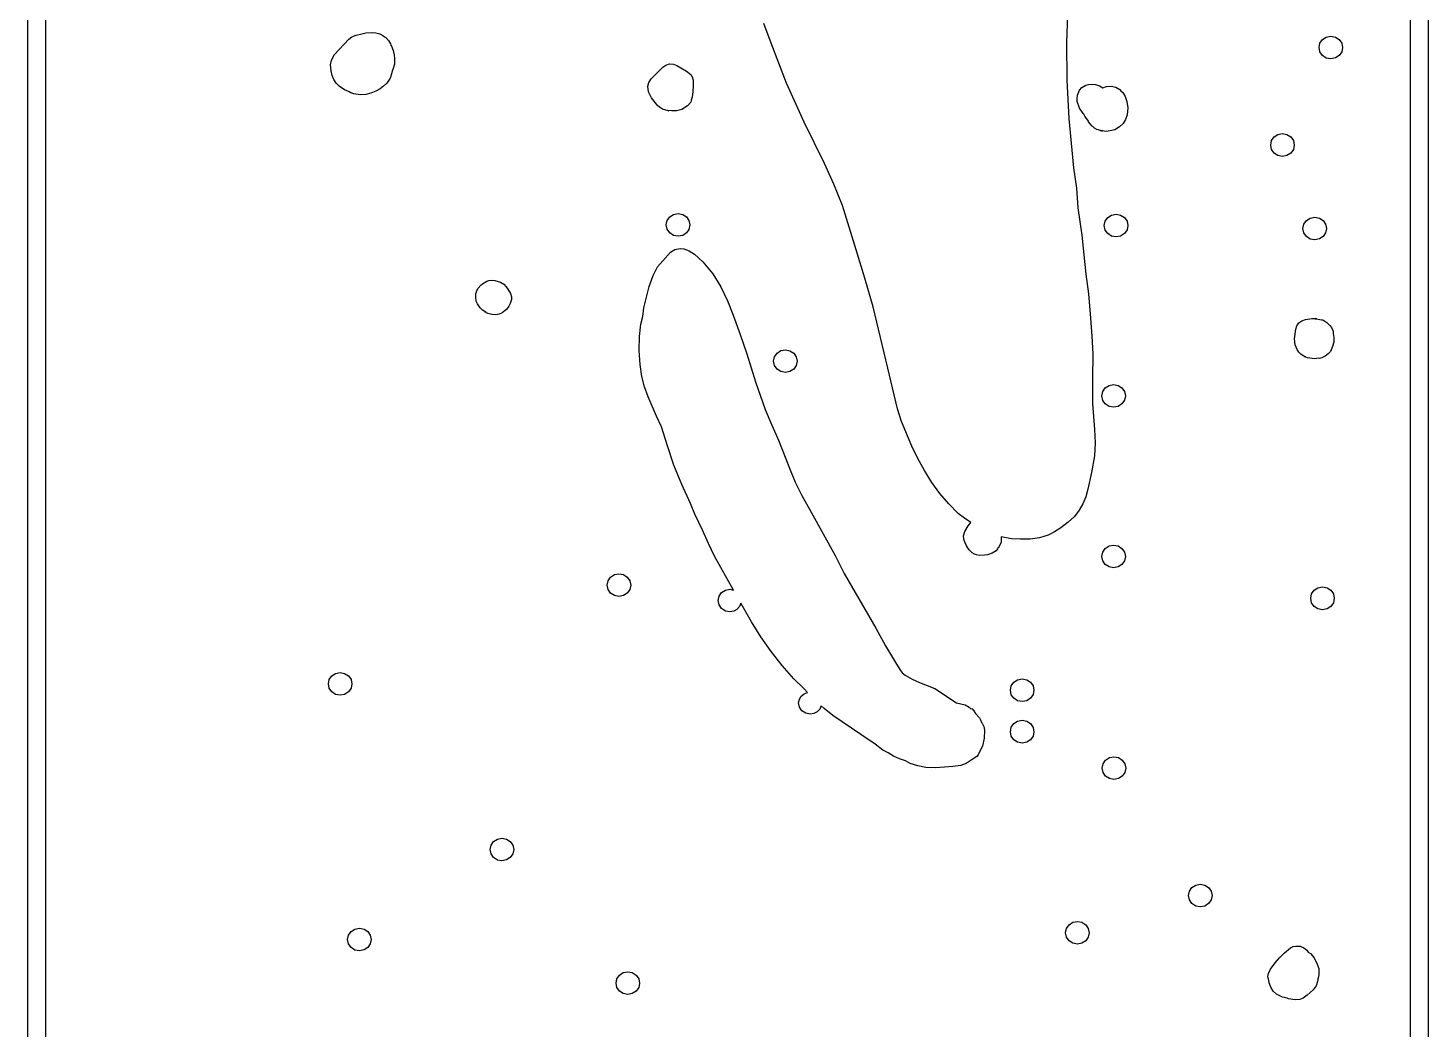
# Model space of a CAD drawing. Extents: x 2 to 598, y 1588 to 7998.
# Drawn here: x 302 to 598, y 5435.9 to 5647.6 of the extents above; entities that cross this region are included whole.
import ezdxf

# ---------------------------------------------------------------- set-up
doc = ezdxf.new("R2010")
doc.units = 0

msp = doc.modelspace()

# ---------------------------------------------------------------- linework, layer by layer
at = {"layer": 'Calque 1'}
for p, q in [((594.282, 5038.53), (594.282, 5834.19)), ((305.718, 5744.7), (305.718, 5127.67)), ((459.11555, 5644.3685), (457.55647, 5648.5455)), ((521.805709, 5650.398488), (521.57678, 5644.6143)), ((366.83783, 5641.9757), (369.82317, 5645.2814)), ((369.82317, 5645.2814), (370.434429, 5645.768807)), ((370.434429, 5645.768807), (371.17556, 5646.0421)), ((371.116271, 5646.0356), (371.41792, 5646.1131)), ((371.17556, 5646.0421), (371.116271, 5646.0356)), ((371.41792, 5646.1131), (372.28038, 5646.3384)), ((372.28038, 5646.3384), (373.41968, 5646.571837)), ((373.41968, 5646.571837), (374.79601, 5646.6702)), ((374.79447, 5646.6753), (374.796, 5646.67)), ((374.79601, 5646.6702), (374.79447, 5646.6753)), ((374.796, 5646.67), (375.536271, 5646.6114)), ((375.536271, 5646.6114), (376.38503, 5646.3842)), ((376.38503, 5646.3842), (377.04236, 5646.0313)), ((377.04236, 5646.0313), (377.39222, 5645.7744)), ((377.39222, 5645.7744), (377.670697, 5645.597338)), ((377.670697, 5645.597338), (378.187, 5644.9915)), ((378.187, 5644.9915), (378.664535, 5644.24095)), ((575.153432, 5644.400032), (575.694267, 5645.179483)), ((575.694267, 5645.179483), (576.503694, 5645.700271)), ((576.503694, 5645.700271), (577.45847, 5645.8831)), ((577.45847, 5645.8831), (578.429452, 5645.694206)), ((577.45847, 5645.8831), (577.45847, 5645.8831)), ((578.429452, 5645.694206), (579.222337, 5645.179306)), ((579.222337, 5645.179306), (579.756891, 5644.415678)), ((366.143416, 5640.822686), (366.83783, 5641.9757)), ((378.664535, 5644.24095), (378.72495, 5644.0112)), ((378.72495, 5644.0112), (378.865, 5643.7978)), ((378.865, 5643.7978), (379.218986, 5642.837962)), ((379.218986, 5642.837962), (379.39004, 5641.955)), ((379.39004, 5641.955), (379.51431, 5641.053363)), ((462.400186, 5635.953125), (459.11555, 5644.3685)), ((521.57678, 5644.6143), (521.643647, 5636.54285)), ((574.96354, 5643.4806), (575.153432, 5644.400032)), ((575.153462, 5642.561198), (574.96354, 5643.4806)), ((575.694303, 5641.781781), (575.153462, 5642.561198)), ((576.503718, 5641.261019), (575.694303, 5641.781781)), ((579.222301, 5641.781958), (578.429427, 5641.267084)), ((579.756861, 5642.545554), (579.222301, 5641.781958)), ((579.95288, 5643.4806), (579.756861, 5642.545554)), ((579.756891, 5644.415678), (579.95288, 5643.4806)), ((365.935541, 5639.853413), (366.143416, 5640.822686)), ((366.09628, 5638.5232), (365.935541, 5639.853413)), ((379.156445, 5638.804425), (379.03857, 5638.599272)), ((379.46704, 5639.9799), (379.156445, 5638.804425)), ((379.51431, 5641.053363), (379.46704, 5639.9799)), ((433.73463, 5636.8505), (436.18771, 5639.3005)), ((436.18771, 5639.3005), (436.847501, 5639.767829)), ((436.847501, 5639.767829), (437.63051, 5639.9992)), ((437.63047, 5639.9992), (438.448175, 5639.968817)), ((437.63051, 5639.9992), (437.63047, 5639.9992)), ((438.448175, 5639.968817), (439.20971, 5639.6804)), ((439.20971, 5639.6804), (441.22303, 5638.5109)), ((577.45847, 5641.0782), (576.503718, 5641.261019)), ((578.429427, 5641.267084), (577.45847, 5641.0782)), ((366.301586, 5637.583966), (366.09628, 5638.5232)), ((366.674134, 5636.703475), (366.301586, 5637.583966)), ((367.17892, 5635.928247), (366.674134, 5636.703475)), ((367.78094, 5635.3048), (367.17892, 5635.928247)), ((377.858652, 5635.953538), (377.14315, 5635.3099)), ((378.54669, 5637.0168), (377.858652, 5635.953538)), ((378.927439, 5638.122487), (378.54669, 5637.0168)), ((379.01436, 5638.6332), (378.927439, 5638.122487)), ((379.03857, 5638.599272), (379.01436, 5638.6332)), ((433.053764, 5635.287162), (433.230008, 5636.054877)), ((433.230008, 5636.054877), (433.73463, 5636.8505)), ((441.22303, 5638.5109), (442.168426, 5637.790262)), ((442.168426, 5637.790262), (442.437095, 5637.290008)), ((442.437095, 5637.290008), (442.62447, 5636.5462)), ((442.62447, 5636.5462), (442.66997, 5635.3576)), ((466.1084, 5627.7023), (462.400186, 5635.953125)), ((521.643647, 5636.54285), (522.04962, 5628.4804)), ((368.898195, 5634.559038), (367.78094, 5635.3048)), ((369.87331, 5634.1033), (368.898195, 5634.559038)), ((370.22426, 5633.881138), (369.87331, 5634.1033)), ((370.85775, 5633.6568), (370.22426, 5633.881138)), ((372.237694, 5633.461056), (370.85775, 5633.6568)), ((373.422007, 5633.53565), (372.237694, 5633.461056)), ((374.496472, 5633.818744), (373.422007, 5633.53565)), ((375.54687, 5634.2485), (374.496472, 5633.818744)), ((376.423017, 5634.74095), (375.54687, 5634.2485)), ((377.14315, 5635.3099), (376.423017, 5634.74095)), ((433.21631, 5634.0941), (433.053764, 5635.287162)), ((433.84211, 5632.8456), (433.21631, 5634.0941)), ((442.3956, 5632.9624), (442.23126, 5632.3423)), ((442.57697, 5634.1613), (442.3956, 5632.9624)), ((442.66997, 5635.3576), (442.57697, 5634.1613)), ((523.79254, 5632.71865), (523.90194, 5633.428)), ((523.90194, 5633.428), (524.325966, 5634.4755)), ((524.325966, 5634.4755), (524.84061, 5635.038437)), ((524.84061, 5635.038437), (525.6734, 5635.5059)), ((525.6734, 5635.5059), (526.219346, 5635.6687)), ((526.219346, 5635.6687), (526.98187, 5635.7421)), ((526.98187, 5635.7421), (526.98007, 5635.7395)), ((526.98007, 5635.7395), (527.69733, 5635.632)), ((527.69733, 5635.632), (528.525448, 5635.367362)), ((528.525448, 5635.367362), (529.26466, 5634.9654)), ((529.26466, 5634.9654), (529.99383, 5635.2636)), ((529.99383, 5635.2636), (531.006676, 5635.33785)), ((531.006676, 5635.33785), (531.97045, 5635.1142)), ((531.97045, 5635.1142), (532.862481, 5634.588162)), ((532.862481, 5634.588162), (533.04532, 5634.352)), ((533.04532, 5634.352), (533.499617, 5633.994775)), ((533.499617, 5633.994775), (533.99152, 5633.1526)), ((533.99152, 5633.1526), (534.31862, 5632.0369)), ((434.87512, 5631.515), (433.84211, 5632.8456)), ((435.087861, 5631.190912), (434.87512, 5631.515)), ((435.483704, 5630.833658), (435.087861, 5631.190912)), ((436.14379, 5630.4391), (435.483704, 5630.833658)), ((437.336516, 5630.0734), (436.14379, 5630.4391)), ((438.114382, 5630.081512), (437.29256, 5630.1703)), ((437.29256, 5630.1703), (437.485607, 5630.107562)), ((437.485607, 5630.107562), (437.336516, 5630.0734)), ((439.132839, 5630.104175), (438.114382, 5630.081512)), ((440.269981, 5630.403175), (439.132839, 5630.104175)), ((441.44786, 5631.1434), (440.269981, 5630.403175)), ((442.110573, 5631.9149), (441.44786, 5631.1434)), ((442.23126, 5632.3423), (442.110573, 5631.9149)), ((523.83584, 5632.0426), (523.79254, 5632.71865)), ((524.284234, 5630.644562), (523.83584, 5632.0426)), ((525.08539, 5629.5022), (524.284234, 5630.644562)), ((534.31862, 5632.0369), (534.534331, 5630.7587)), ((534.534331, 5630.7587), (534.38732, 5629.2252)), ((470.380187, 5618.9754), (466.1084, 5627.7023)), ((522.04962, 5628.4804), (523.0413, 5618.0386)), ((525.27245, 5629.3296), (525.08539, 5629.5022)), ((525.47192, 5628.9549), (525.212413, 5629.38195)), ((525.212413, 5629.38195), (525.27245, 5629.3296)), ((526.23672, 5627.9379), (525.47192, 5628.9549)), ((526.245464, 5627.78595), (526.16495, 5627.997497)), ((526.16495, 5627.997497), (526.23672, 5627.9379)), ((527.0093, 5626.875), (526.245464, 5627.78595)), ((533.529224, 5627.428637), (532.78477, 5626.68848)), ((534.049538, 5628.282627), (533.529224, 5627.428637)), ((534.38732, 5629.2252), (534.049538, 5628.282627)), ((527.17104, 5626.7675), (527.0093, 5626.875)), ((527.478045, 5626.453037), (527.17104, 5626.7675)), ((528.01131, 5626.1112), (527.478045, 5626.453037)), ((528.726, 5625.92), (528.01131, 5626.1112)), ((528.72048, 5625.9172), (528.726, 5625.92)), ((529.125564, 5625.7997), (528.72048, 5625.9172)), ((529.944456, 5625.727425), (528.72411, 5625.9172)), ((528.72411, 5625.9172), (529.11889, 5625.8112)), ((529.11889, 5625.8112), (529.125564, 5625.7997)), ((530.82992, 5625.8342), (529.944456, 5625.727425)), ((531.77457, 5626.0874), (530.82992, 5625.8342)), ((532.78477, 5626.68848), (531.77457, 5626.0874)), ((564.932949, 5623.799378), (565.467503, 5624.563006)), ((565.467503, 5624.563006), (566.260388, 5625.077906)), ((566.260388, 5625.077906), (567.23137, 5625.2668)), ((567.23137, 5625.2668), (568.186146, 5625.083971)), ((567.23137, 5625.2668), (567.23137, 5625.2668)), ((568.186146, 5625.083971), (568.995573, 5624.563183)), ((568.995573, 5624.563183), (569.536408, 5623.783732)), ((564.73696, 5622.8643), (564.932949, 5623.799378)), ((564.932979, 5621.929254), (564.73696, 5622.8643)), ((565.467539, 5621.165658), (564.932979, 5621.929254)), ((566.260413, 5620.650784), (565.467539, 5621.165658)), ((568.995537, 5621.165481), (568.186122, 5620.644719)), ((569.536378, 5621.944898), (568.995537, 5621.165481)), ((569.7263, 5622.8643), (569.536378, 5621.944898)), ((569.536408, 5623.783732), (569.7263, 5622.8643)), ((472.391407, 5614.558306), (470.380187, 5618.9754)), ((567.23137, 5620.4619), (566.260413, 5620.650784)), ((568.186122, 5620.644719), (567.23137, 5620.4619)), ((523.0413, 5618.0386), (523.70326, 5613.7392)), ((474.1875, 5610.0538), (472.391407, 5614.558306)), ((523.70326, 5613.7392), (523.98644, 5609.603)), ((477.11704, 5600.7174), (474.1875, 5610.0538)), ((523.98644, 5609.603), (524.78951, 5603.8292)), ((436.95443, 5605.9548), (437.144353, 5606.874204)), ((437.144353, 5606.874204), (437.685197, 5607.653622)), ((437.685197, 5607.653622), (438.494615, 5608.174384)), ((438.494615, 5608.174384), (439.44937, 5608.3572)), ((439.44937, 5608.3572), (440.420324, 5608.168313)), ((439.44937, 5608.3572), (439.44937, 5608.3572)), ((440.420324, 5608.168313), (441.213194, 5607.653438)), ((441.213194, 5607.653438), (441.747752, 5606.889844)), ((441.747752, 5606.889844), (441.94377, 5605.9548)), ((529.56273, 5605.8121), (529.758722, 5606.747185)), ((529.758722, 5606.747185), (530.293283, 5607.510816)), ((530.293283, 5607.510816), (531.086178, 5608.025714)), ((531.086178, 5608.025714), (532.05717, 5608.2146)), ((532.05717, 5608.2146), (533.011946, 5608.031771)), ((532.05717, 5608.2146), (532.05717, 5608.2146)), ((533.011946, 5608.031771), (533.821373, 5607.510983)), ((533.821373, 5607.510983), (534.362208, 5606.731532)), ((534.362208, 5606.731532), (534.5521, 5605.8121)), ((571.757853, 5606.120204), (572.298697, 5606.899622)), ((572.298697, 5606.899622), (573.108115, 5607.420384)), ((573.108115, 5607.420384), (574.06287, 5607.6032)), ((574.06287, 5607.6032), (575.033827, 5607.414316)), ((574.06287, 5607.6032), (574.06287, 5607.6032)), ((575.033827, 5607.414316), (575.826701, 5606.899442)), ((575.826701, 5606.899442), (576.361261, 5606.135846)), ((437.144323, 5605.035365), (436.95443, 5605.9548)), ((437.68516, 5604.255913), (437.144323, 5605.035365)), ((438.494591, 5603.735126), (437.68516, 5604.255913)), ((439.44937, 5603.5523), (438.494591, 5603.735126)), ((440.420349, 5603.741197), (439.44937, 5603.5523)), ((441.213231, 5604.256097), (440.420349, 5603.741197)), ((441.747782, 5605.019724), (441.213231, 5604.256097)), ((441.94377, 5605.9548), (441.747782, 5605.019724)), ((524.78951, 5603.8292), (525.211515, 5599.658325)), ((529.758752, 5604.877047), (529.56273, 5605.8121)), ((530.29332, 5604.113448), (529.758752, 5604.877047)), ((531.086203, 5603.598575), (530.29332, 5604.113448)), ((532.05717, 5603.4097), (531.086203, 5603.598575)), ((533.011922, 5603.592519), (532.05717, 5603.4097)), ((533.821337, 5604.113281), (533.011922, 5603.592519)), ((534.362178, 5604.892698), (533.821337, 5604.113281)), ((534.5521, 5605.8121), (534.362178, 5604.892698)), ((571.56793, 5605.2008), (571.757853, 5606.120204)), ((571.757853, 5604.281396), (571.56793, 5605.2008)), ((572.298697, 5603.501978), (571.757853, 5604.281396)), ((573.108115, 5602.981216), (572.298697, 5603.501978)), ((575.826701, 5603.502158), (575.033827, 5602.987284)), ((576.361261, 5604.265754), (575.826701, 5603.502158)), ((576.361261, 5606.135846), (576.55728, 5605.2008)), ((576.55728, 5605.2008), (576.361261, 5604.265754)), ((437.818555, 5600.179237), (438.743055, 5600.765695)), ((438.743055, 5600.765695), (439.88987, 5600.994)), ((439.88987, 5600.9942), (440.68724, 5600.9202)), ((439.88987, 5600.994), (439.88987, 5600.9942)), ((440.68724, 5600.9202), (441.812834, 5600.500733)), ((441.812834, 5600.500733), (442.88445, 5599.777712)), ((478.931837, 5594.735425), (477.11704, 5600.7174)), ((574.06287, 5602.7984), (573.108115, 5602.981216)), ((575.033827, 5602.987284), (574.06287, 5602.7984)), ((435.11238, 5597.1121), (436.19862, 5598.3813)), ((436.19862, 5598.3813), (437.818555, 5600.179237)), ((442.88445, 5599.777712), (444.65599, 5598.1358)), ((444.65599, 5598.1358), (446.809162, 5595.604522)), ((525.211515, 5599.658325), (525.64009, 5595.5578)), ((433.313157, 5592.9205), (434.151881, 5595.271956)), ((434.151881, 5595.271956), (435.11238, 5597.1121)), ((446.809162, 5595.604522), (448.516785, 5592.857075)), ((480.66049, 5588.6375), (478.931837, 5594.735425)), ((525.64009, 5595.5578), (526.25453, 5591.4222)), ((396.68267, 5590.5303), (396.70487, 5591.4599)), ((396.70487, 5591.4599), (397.134063, 5592.48955)), ((397.134063, 5592.48955), (397.77717, 5593.2573)), ((397.77717, 5593.2573), (398.01022, 5593.4376)), ((398.01022, 5593.4376), (398.06762, 5593.4946)), ((398.06762, 5593.4946), (398.98797, 5594.0527)), ((398.98797, 5594.0527), (399.399708, 5594.2141)), ((399.133, 5594.12), (399.1195, 5594.11)), ((399.1195, 5594.11), (399.1285, 5594.11)), ((399.1285, 5594.11), (399.1325, 5594.11)), ((399.1316, 5594.1233), (399.133, 5594.12)), ((399.1325, 5594.11), (399.1316, 5594.1233)), ((399.399708, 5594.2141), (400.04321, 5594.3002)), ((400.04317, 5594.3006), (400.72428, 5594.2086)), ((400.04321, 5594.3002), (400.04317, 5594.3006)), ((400.72428, 5594.2086), (401.86993, 5593.8221)), ((401.86993, 5593.8221), (402.578843, 5593.441666)), ((402.578843, 5593.441666), (403.11947, 5592.8588)), ((403.11947, 5592.8588), (403.465328, 5592.390525)), ((403.465328, 5592.390525), (403.99384, 5591.4853)), ((403.99384, 5591.4853), (404.201681, 5590.780056)), ((432.18283, 5588.431), (433.313157, 5592.9205)), ((448.516785, 5592.857075), (449.900498, 5589.933791)), ((396.72917, 5590.1065), (396.68267, 5590.5303)), ((396.75133, 5589.850113), (396.72917, 5590.1065)), ((397.0041, 5589.2404), (396.75133, 5589.850113)), ((397.60094, 5588.4549), (397.0041, 5589.2404)), ((403.630239, 5588.756387), (403.1474, 5588.1082)), ((403.92254, 5589.3319), (403.630239, 5588.756387)), ((404.193765, 5590.157275), (403.92254, 5589.3319)), ((404.201681, 5590.780056), (404.193765, 5590.157275)), ((449.900498, 5589.933791), (451.08194, 5586.875)), ((483.77863, 5575.6569), (480.66049, 5588.6375)), ((526.25453, 5591.4222), (526.63227, 5586.2214)), ((397.80456, 5588.2126), (397.60094, 5588.4549)), ((398.06708, 5587.949), (397.80456, 5588.2126)), ((398.80038, 5587.5129), (398.06708, 5587.949)), ((399.23808, 5587.2369), (398.58487, 5587.6059)), ((398.58487, 5587.6059), (398.80038, 5587.5129)), ((400.054899, 5587.010937), (399.23808, 5587.2369)), ((400.90204, 5586.9688), (400.054899, 5587.010937)), ((401.640969, 5587.118031), (400.90204, 5586.9688)), ((402.263663, 5587.395475), (401.640969, 5587.118031)), ((403.1474, 5588.1082), (402.263663, 5587.395475)), ((431.56842, 5584.9506), (431.99371, 5586.629)), ((431.99371, 5586.629), (432.18283, 5588.431)), ((451.08194, 5586.875), (452.589076, 5582.8148)), ((526.63227, 5586.2214), (526.948917, 5582.46725)), ((570.705132, 5585.263654), (571.320412, 5585.712821)), ((571.320412, 5585.712821), (572.06946, 5585.9577)), ((572.06946, 5585.9577), (573.42286, 5586.1748)), ((573.42286, 5586.1748), (573.77787, 5586.1538)), ((573.77787, 5586.1538), (574.05693, 5586.1948)), ((574.0556, 5586.1956), (574.29177, 5586.1386)), ((574.05693, 5586.1948), (574.0556, 5586.1956)), ((574.29179, 5586.1386), (574.15537, 5586.1286)), ((574.15537, 5586.1286), (574.37241, 5586.1146)), ((574.29177, 5586.1386), (574.305, 5586.14)), ((574.37239, 5586.1186), (574.29179, 5586.1386)), ((574.305, 5586.14), (574.42541, 5586.117)), ((574.37241, 5586.1146), (574.37239, 5586.1186)), ((574.42541, 5586.117), (574.37371, 5586.117)), ((574.37371, 5586.117), (575.14627, 5585.9294)), ((575.14627, 5585.9294), (575.47906, 5585.8714)), ((575.47906, 5585.8714), (575.787799, 5585.854337)), ((575.787799, 5585.854337), (576.61751, 5585.35)), ((431.298214, 5582.360292), (431.56842, 5584.9506)), ((452.589076, 5582.8148), (454.01096, 5578.7261)), ((569.78381, 5581.866), (570.04373, 5583.9212)), ((570.04373, 5583.9212), (570.265583, 5584.652384)), ((570.265583, 5584.652384), (570.705132, 5585.263654)), ((576.61751, 5585.35), (577.273378, 5584.718875)), ((577.273378, 5584.718875), (577.57559, 5584.2607)), ((577.57559, 5584.2607), (577.9179, 5583.494363)), ((577.9179, 5583.494363), (577.9771, 5582.9657)), ((577.9771, 5582.9657), (578.11405, 5582.1874)), ((431.253072, 5579.416762), (431.298214, 5582.360292)), ((526.948917, 5582.46725), (527.15215, 5578.7278)), ((569.934925, 5580.620475), (569.78381, 5581.866)), ((570.33726, 5579.5902), (569.934925, 5580.620475)), ((577.83499, 5580.2175), (577.357723, 5579.209113)), ((578.088955, 5581.151675), (577.83499, 5580.2175)), ((578.11405, 5582.1874), (578.088955, 5581.151675)), ((431.424639, 5576.476102), (431.253072, 5579.416762)), ((454.01096, 5578.7261), (455.824299, 5572.778775)), ((459.63145, 5577.1543), (459.821373, 5578.073704)), ((459.821373, 5576.234896), (459.63145, 5577.1543)), ((459.821373, 5578.073704), (460.362217, 5578.853122)), ((460.362217, 5578.853122), (461.171635, 5579.373884)), ((461.171635, 5579.373884), (462.12639, 5579.5567)), ((462.12639, 5579.5567), (463.097353, 5579.367822)), ((462.12639, 5579.5567), (462.12639, 5579.5567)), ((463.097353, 5579.367822), (463.890234, 5578.852948)), ((463.890234, 5578.852948), (464.424799, 5578.089351)), ((464.424799, 5578.089351), (464.62082, 5577.1543)), ((464.62082, 5577.1543), (464.424799, 5576.219249)), ((527.15215, 5578.7278), (527.078446, 5573.464663)), ((570.72482, 5579.0595), (570.33726, 5579.5902)), ((570.96721, 5578.7799), (570.72482, 5579.0595)), ((571.116416, 5578.597725), (570.96721, 5578.7799)), ((571.63073, 5578.242), (571.116416, 5578.597725)), ((572.15368, 5578.0507), (571.63073, 5578.242)), ((572.53351, 5577.8735), (571.818055, 5578.13895)), ((571.818055, 5578.13895), (572.15368, 5578.0507)), ((573.97135, 5577.648263), (572.53351, 5577.8735)), ((574.85584, 5577.7588), (573.97135, 5577.648263)), ((575.091575, 5577.717638), (574.85584, 5577.7588)), ((575.559913, 5577.842458), (575.091575, 5577.717638)), ((576.26919, 5578.1996), (575.559913, 5577.842458)), ((576.922601, 5578.694489), (576.26919, 5578.1996)), ((577.357723, 5579.209113), (576.922601, 5578.694489)), ((431.80456, 5573.8944), (431.424639, 5576.476102)), ((432.374775, 5571.746598), (431.80456, 5573.8944)), ((460.362217, 5575.455478), (459.821373, 5576.234896)), ((461.171635, 5574.934716), (460.362217, 5575.455478)), ((462.12639, 5574.7519), (461.171635, 5574.934716)), ((463.097353, 5574.940778), (462.12639, 5574.7519)), ((463.890234, 5575.455652), (463.097353, 5574.940778)), ((464.424799, 5576.219249), (463.890234, 5575.455652)), ((485.099366, 5570.004488), (483.77863, 5575.6569)), ((433.125849, 5569.626387), (432.374775, 5571.746598)), ((455.824299, 5572.778775), (457.83812, 5566.8922)), ((527.078446, 5573.464663), (527.05755, 5568.204)), ((529.03965, 5569.7919), (529.235642, 5570.726985)), ((529.235642, 5570.726985), (529.770203, 5571.490616)), ((529.770203, 5571.490616), (530.563098, 5572.005514)), ((530.563098, 5572.005514), (531.53409, 5572.1944)), ((531.53409, 5572.1944), (532.488869, 5572.011574)), ((531.53409, 5572.1944), (531.53409, 5572.1944)), ((532.488869, 5572.011574), (533.2983, 5571.490787)), ((533.2983, 5571.490787), (533.839137, 5570.711335)), ((434.87571, 5565.4996), (433.125849, 5569.626387)), ((485.867211, 5567.052548), (485.099366, 5570.004488)), ((527.05755, 5568.204), (527.474922, 5562.681038)), ((529.235672, 5568.856847), (529.03965, 5569.7919)), ((529.77024, 5568.093248), (529.235672, 5568.856847)), ((530.563123, 5567.578375), (529.77024, 5568.093248)), ((533.298263, 5568.093078), (532.488845, 5567.572316)), ((533.839107, 5568.872496), (533.298263, 5568.093078)), ((534.02903, 5569.7919), (533.839107, 5568.872496)), ((533.839137, 5570.711335), (534.02903, 5569.7919)), ((435.91544, 5563.2883), (434.87571, 5565.4996)), ((457.83812, 5566.8922), (459.249869, 5563.627412)), ((486.70817, 5564.3961), (485.867211, 5567.052548)), ((531.53409, 5567.3895), (530.563123, 5567.578375)), ((532.488845, 5567.572316), (531.53409, 5567.3895)), ((437.22281, 5559.215912), (435.91544, 5563.2883)), ((459.249869, 5563.627412), (460.6731, 5560.4224)), ((488.849027, 5559.177905), (486.70817, 5564.3961)), ((527.474922, 5562.681038), (527.601701, 5559.906014)), ((438.51425, 5555.14), (437.22281, 5559.215912)), ((460.6731, 5560.4224), (462.987178, 5554.511225)), ((490.126512, 5556.564562), (488.849027, 5559.177905)), ((527.601701, 5559.906014), (527.48284, 5557.1478)), ((491.544616, 5553.998063), (490.126512, 5556.564562)), ((527.48284, 5557.1478), (526.82139, 5553.6265)), ((440.232998, 5551.0656), (438.51425, 5555.14)), ((462.987178, 5554.511225), (464.208398, 5551.582544)), ((493.105278, 5551.515662), (491.544616, 5553.998063)), ((526.82139, 5553.6265), (526.105431, 5550.072456)), ((442.05718, 5547.032), (440.232998, 5551.0656)), ((464.208398, 5551.582544), (465.58702, 5548.7109)), ((494.810433, 5549.154614), (493.105278, 5551.515662)), ((526.105431, 5550.072456), (525.637806, 5548.485609)), ((465.58702, 5548.7109), (467.61841, 5545.1892)), ((496.662018, 5546.952175), (494.810433, 5549.154614)), ((525.637806, 5548.485609), (525.035255, 5547.00625)), ((443.00957, 5544.7644), (442.05718, 5547.032)), ((444.65599, 5541.299), (443.00957, 5544.7644)), ((467.61841, 5545.1892), (472.62688, 5536.0166)), ((498.66197, 5544.9456), (496.662018, 5546.952175)), ((499.977766, 5543.951788), (498.66197, 5544.9456)), ((523.239896, 5544.312119), (521.954347, 5543.068405)), ((524.251409, 5545.61991), (523.239896, 5544.312119)), ((525.035255, 5547.00625), (524.251409, 5545.61991)), ((445.867069, 5538.594987), (444.65599, 5541.299)), ((499.817841, 5540.226389), (500.1027, 5541.1314)), ((501.35069, 5543.0455), (499.977766, 5543.951788)), ((500.1027, 5541.1314), (500.793591, 5542.287725)), ((500.793591, 5542.287725), (501.35069, 5543.0455)), ((520.34839, 5541.8743), (519.057312, 5541.042338)), ((521.954347, 5543.068405), (520.34839, 5541.8743)), ((447.16022, 5535.935), (445.867069, 5538.594987)), ((499.836057, 5539.485263), (499.817841, 5540.226389)), ((500.21896, 5538.5067), (499.836057, 5539.485263)), ((500.503005, 5538.0097), (500.21896, 5538.5067)), ((507.72187, 5538.8838), (507.317965, 5537.944488)), ((507.779342, 5539.480338), (507.72187, 5538.8838)), ((509.95419, 5539.5809), (507.72487, 5539.97)), ((507.72487, 5539.97), (507.779342, 5539.480338)), ((511.86047, 5539.4858), (509.95419, 5539.5809)), ((513.878194, 5539.509125), (511.86047, 5539.4858)), ((515.871008, 5539.752688), (513.878194, 5539.509125)), ((517.70256, 5540.3183), (515.871008, 5539.752688)), ((519.057312, 5541.042338), (517.70256, 5540.3183)), ((530.563098, 5538.063414), (531.53409, 5538.2523)), ((531.53409, 5538.2523), (532.488869, 5538.069474)), ((531.53409, 5538.2523), (531.53409, 5538.2523)), ((451.1946, 5528.7215), (447.16022, 5535.935)), ((472.62688, 5536.0166), (474.56424, 5532.2086)), ((500.507755, 5537.9406), (500.483895, 5538.041725)), ((500.483895, 5538.041725), (500.55488, 5537.9507)), ((500.55488, 5537.9507), (500.503005, 5538.0097)), ((500.9595, 5537.236), (500.507755, 5537.9406)), ((501.599269, 5536.610075), (500.9595, 5537.236)), ((502.0938, 5536.3596), (501.599269, 5536.610075)), ((502.547969, 5536.1703), (502.0938, 5536.3596)), ((503.20121, 5536.0464), (502.547969, 5536.1703)), ((504.209234, 5536.093063), (503.20121, 5536.0464)), ((504.84453, 5536.2139), (504.209234, 5536.093063)), ((505.08689, 5536.2689), (504.84453, 5536.2139)), ((505.83619, 5536.516), (505.08689, 5536.2689)), ((506.664471, 5537.067338), (505.83619, 5536.516)), ((506.9581, 5537.4683), (506.664471, 5537.067338)), ((507.120674, 5537.70515), (506.9581, 5537.4683)), ((507.317965, 5537.944488), (507.10537, 5537.6906)), ((507.10537, 5537.6906), (507.120674, 5537.70515)), ((529.03965, 5535.8498), (529.235642, 5536.784885)), ((529.235672, 5534.914747), (529.03965, 5535.8498)), ((529.235642, 5536.784885), (529.770203, 5537.548516)), ((529.770203, 5537.548516), (530.563098, 5538.063414)), ((532.488869, 5538.069474), (533.2983, 5537.548687)), ((533.2983, 5537.548687), (533.839137, 5536.769235)), ((534.02903, 5535.8498), (533.839107, 5534.930396)), ((533.839137, 5536.769235), (534.02903, 5535.8498)), ((529.77024, 5534.151148), (529.235672, 5534.914747)), ((530.563123, 5533.636275), (529.77024, 5534.151148)), ((531.53409, 5533.4474), (530.563123, 5533.636275)), ((532.488845, 5533.630216), (531.53409, 5533.4474)), ((533.298263, 5534.150978), (532.488845, 5533.630216)), ((533.839107, 5534.930396), (533.298263, 5534.150978)), ((424.44515, 5529.7974), (424.635043, 5530.716835)), ((424.635073, 5528.877996), (424.44515, 5529.7974)), ((424.635043, 5530.716835), (425.17588, 5531.496287)), ((425.17588, 5531.496287), (425.985311, 5532.017074)), ((425.985311, 5532.017074), (426.94009, 5532.1999)), ((426.94009, 5532.1999), (427.894869, 5532.017074)), ((426.94009, 5532.1999), (426.94009, 5532.1999)), ((427.894869, 5532.017074), (428.7043, 5531.496287)), ((428.7043, 5531.496287), (429.245137, 5530.716835)), ((429.43503, 5529.7974), (429.245107, 5528.877996)), ((429.245137, 5530.716835), (429.43503, 5529.7974)), ((474.56424, 5532.2086), (481.22583, 5520.661)), ((574.734335, 5529.209484), (575.68909, 5529.3923)), ((575.68909, 5529.3923), (576.660053, 5529.203422)), ((575.68909, 5529.3923), (575.68909, 5529.3923)), ((425.175917, 5528.098578), (424.635073, 5528.877996)), ((425.985335, 5527.577816), (425.175917, 5528.098578)), ((426.94009, 5527.395), (425.985335, 5527.577816)), ((427.894845, 5527.577816), (426.94009, 5527.395)), ((428.704263, 5528.098578), (427.894845, 5527.577816)), ((429.245107, 5528.877996), (428.704263, 5528.098578)), ((447.91676, 5526.5211), (448.106683, 5527.440504)), ((448.106653, 5525.601665), (447.91676, 5526.5211)), ((448.106683, 5527.440504), (448.647527, 5528.219922)), ((448.647527, 5528.219922), (449.456945, 5528.740684)), ((449.456945, 5528.740684), (450.4117, 5528.9235)), ((450.4117, 5528.9235), (451.1946, 5528.7215)), ((573.19415, 5526.9899), (573.384073, 5527.909304)), ((573.384043, 5526.070465), (573.19415, 5526.9899)), ((573.384073, 5527.909304), (573.924917, 5528.688722)), ((573.924917, 5528.688722), (574.734335, 5529.209484)), ((576.660053, 5529.203422), (577.452934, 5528.688548)), ((577.452934, 5528.688548), (577.987499, 5527.924951)), ((577.987499, 5527.924951), (578.18352, 5526.9899)), ((578.18352, 5526.9899), (577.987529, 5526.054817)), ((448.64749, 5524.822213), (448.106653, 5525.601665)), ((449.456921, 5524.301426), (448.64749, 5524.822213)), ((450.4117, 5524.1186), (449.456921, 5524.301426)), ((451.210489, 5524.273748), (450.4117, 5524.1186)), ((451.898989, 5524.656527), (451.210489, 5524.273748)), ((452.427787, 5525.228192), (451.898989, 5524.656527)), ((452.74747, 5525.95), (452.427787, 5525.228192)), ((454.95613, 5522.0123), (452.74747, 5525.95)), ((573.92488, 5525.291013), (573.384043, 5526.070465)), ((574.734311, 5524.770226), (573.92488, 5525.291013)), ((575.68909, 5524.5874), (574.734311, 5524.770226)), ((576.660079, 5524.776288), (575.68909, 5524.5874)), ((577.45297, 5525.291187), (576.660079, 5524.776288)), ((577.987529, 5526.054817), (577.45297, 5525.291187)), ((456.976369, 5518.869217), (454.95613, 5522.0123)), ((481.22583, 5520.661), (483.299245, 5516.976212)), ((459.160881, 5515.778287), (456.976369, 5518.869217)), ((461.487198, 5512.784389), (459.160881, 5515.778287)), ((483.299245, 5516.976212), (485.43074, 5513.4133)), ((463.93285, 5509.9324), (461.487198, 5512.784389)), ((485.43074, 5513.4133), (486.32259, 5511.947437)), ((486.32259, 5511.947437), (486.831812, 5511.268389)), ((365.50216, 5508.8959), (365.692082, 5509.815302)), ((365.692052, 5507.976468), (365.50216, 5508.8959)), ((365.692082, 5509.815302), (366.232923, 5510.594719)), ((366.232923, 5510.594719), (367.042338, 5511.115481)), ((367.042338, 5511.115481), (367.99709, 5511.2983)), ((367.99709, 5511.2983), (368.951845, 5511.115484)), ((367.99709, 5511.2983), (367.99709, 5511.2983)), ((368.951845, 5511.115484), (369.761263, 5510.594722)), ((369.761263, 5510.594722), (370.302107, 5509.815304)), ((370.302107, 5509.815304), (370.49203, 5508.8959)), ((370.49203, 5508.8959), (370.302137, 5507.976465)), ((466.01231, 5507.885), (463.93285, 5509.9324)), ((486.831812, 5511.268389), (487.46266, 5510.7107)), ((487.46266, 5510.7107), (488.940905, 5509.869345)), ((488.940905, 5509.869345), (490.508964, 5509.177887)), ((490.508964, 5509.177887), (493.69899, 5507.885)), ((509.901669, 5508.482178), (510.436223, 5509.245806)), ((510.436223, 5509.245806), (511.229108, 5509.760706)), ((511.229108, 5509.760706), (512.20009, 5509.9496)), ((512.20009, 5509.9496), (513.154869, 5509.766774)), ((512.20009, 5509.9496), (512.20009, 5509.9496)), ((513.154869, 5509.766774), (513.9643, 5509.245987)), ((513.9643, 5509.245987), (514.505137, 5508.466535)), ((366.232887, 5507.197017), (365.692052, 5507.976468)), ((367.042314, 5506.676229), (366.232887, 5507.197017)), ((367.99709, 5506.4934), (367.042314, 5506.676229)), ((368.951869, 5506.676226), (367.99709, 5506.4934)), ((369.7613, 5507.197013), (368.951869, 5506.676226)), ((370.302137, 5507.976465), (369.7613, 5507.197013)), ((464.90693, 5504.8919), (465.089887, 5505.645704)), ((465.089887, 5505.645704), (465.499943, 5506.290036)), ((465.499943, 5506.290036), (466.097318, 5506.780099)), ((466.84223, 5507.0711), (466.01231, 5507.885)), ((466.097318, 5506.780099), (466.84223, 5507.0711)), ((493.69899, 5507.885), (498.28218, 5504.8552)), ((509.70568, 5507.5471), (509.901669, 5508.482178)), ((509.901699, 5506.612054), (509.70568, 5507.5471)), ((510.436259, 5505.848458), (509.901699, 5506.612054)), ((511.229133, 5505.333584), (510.436259, 5505.848458)), ((513.964263, 5505.848278), (513.154845, 5505.327516)), ((514.505107, 5506.627696), (513.964263, 5505.848278)), ((514.69503, 5507.5471), (514.505107, 5506.627696)), ((514.505137, 5508.466535), (514.69503, 5507.5471)), ((465.096853, 5503.972496), (464.90693, 5504.8919)), ((465.637697, 5503.193078), (465.096853, 5503.972496)), ((466.447115, 5502.672316), (465.637697, 5503.193078)), ((467.40187, 5502.4895), (466.447115, 5502.672316)), ((468.859234, 5503.004681), (468.182098, 5502.638118)), ((469.386728, 5503.553803), (468.859234, 5503.004681)), ((469.71803, 5504.2501), (469.386728, 5503.553803)), ((470.31178, 5503.6677), (469.71803, 5504.2501)), ((472.168584, 5502.203353), (470.31178, 5503.6677)), ((498.28218, 5504.8552), (500.12494, 5504.4454)), ((500.12494, 5504.4454), (500.97555, 5503.9948)), ((500.97555, 5503.9948), (501.3533, 5503.5855)), ((501.3533, 5503.5855), (501.54245, 5503.6675)), ((501.54245, 5503.6675), (501.993255, 5503.212575)), ((501.993255, 5503.212575), (502.29847, 5502.6438)), ((502.29847, 5502.6438), (503.19609, 5501.7425)), ((512.20009, 5505.1447), (511.229133, 5505.333584)), ((513.154845, 5505.327516), (512.20009, 5505.1447)), ((468.182098, 5502.638118), (467.40187, 5502.4895)), ((474.111393, 5500.849275), (472.168584, 5502.203353)), ((478.06015, 5498.2215), (474.111393, 5500.849275)), ((503.19609, 5501.7425), (503.403381, 5501.281162)), ((503.403381, 5501.281162), (503.57384, 5500.7188)), ((503.57384, 5500.7188), (503.76296, 5500.555)), ((503.76296, 5500.555), (504.060679, 5499.861232)), ((504.060679, 5499.861232), (504.221993, 5499.084778)), ((509.70568, 5498.7862), (509.901699, 5499.721246)), ((509.901699, 5499.721246), (510.436259, 5500.484842)), ((510.436259, 5500.484842), (511.229133, 5500.999716)), ((511.229133, 5500.999716), (512.20009, 5501.1886)), ((512.20009, 5501.1886), (513.154845, 5501.005784)), ((512.20009, 5501.1886), (512.20009, 5501.1886)), ((513.154845, 5501.005784), (513.964263, 5500.485022)), ((513.964263, 5500.485022), (514.505107, 5499.705604)), ((514.505107, 5499.705604), (514.69503, 5498.7862)), ((481.08425, 5496.1328), (478.06015, 5498.2215)), ((504.190844, 5497.403975), (503.780388, 5495.752909)), ((504.221993, 5499.084778), (504.190844, 5497.403975)), ((509.901848, 5497.851314), (509.70568, 5498.7862)), ((510.436443, 5497.087882), (509.901848, 5497.851314)), ((511.229259, 5496.573133), (510.436443, 5497.087882)), ((513.96408, 5497.087701), (513.171091, 5496.572986)), ((514.498808, 5497.851191), (513.96408, 5497.087701)), ((514.69503, 5498.7862), (514.498808, 5497.851191)), ((482.7379, 5494.8636), (481.08425, 5496.1328)), ((483.87169, 5494.3313), (482.7379, 5494.8636)), ((485.00545, 5493.5939), (483.87169, 5494.3313)), ((502.872721, 5493.91525), (502.58215, 5493.512)), ((503.1015, 5494.3719), (502.872721, 5493.91525)), ((503.780388, 5495.752909), (503.1015, 5494.3719)), ((512.20009, 5496.3843), (511.229259, 5496.573133)), ((513.171091, 5496.572986), (512.20009, 5496.3843)), ((486.282471, 5493.064787), (485.00545, 5493.5939)), ((487.5097, 5492.6115), (486.282471, 5493.064787)), ((488.50189, 5492.0792), (487.5097, 5492.6115)), ((490.123338, 5491.578687), (488.50189, 5492.0792)), ((491.80918, 5491.2188), (490.123338, 5491.578687)), ((493.797239, 5491.130612), (491.80918, 5491.2188)), ((495.77845, 5491.3008), (493.797239, 5491.130612)), ((497.512459, 5491.418625), (495.77845, 5491.3008)), ((499.22732, 5491.6284), (497.512459, 5491.418625)), ((500.361604, 5492.086112), (499.22732, 5491.6284)), ((501.40084, 5492.7338), (500.361604, 5492.086112)), ((502.58215, 5493.512), (501.40084, 5492.7338)), ((529.10606, 5491.0854), (529.295982, 5492.004802)), ((529.295982, 5490.165998), (529.10606, 5491.0854)), ((529.295982, 5492.004802), (529.836823, 5492.784219)), ((529.836823, 5492.784219), (530.646238, 5493.304981)), ((530.646238, 5493.304981), (531.60099, 5493.4878)), ((531.60099, 5493.4878), (532.555745, 5493.304984)), ((531.60099, 5493.4878), (531.60099, 5493.4878)), ((532.555745, 5493.304984), (533.365163, 5492.784222)), ((533.365163, 5492.784222), (533.906007, 5492.004804)), ((533.906007, 5492.004804), (534.09593, 5491.0854)), ((534.09593, 5491.0854), (533.906007, 5490.165996)), ((529.836823, 5489.386581), (529.295982, 5490.165998)), ((530.646238, 5488.865819), (529.836823, 5489.386581)), ((531.60099, 5488.683), (530.646238, 5488.865819)), ((532.555745, 5488.865816), (531.60099, 5488.683)), ((533.365163, 5489.386578), (532.555745, 5488.865816)), ((533.906007, 5490.165996), (533.365163, 5489.386578)), ((400.44078, 5475.562587), (401.250211, 5476.083374)), ((401.250211, 5476.083374), (402.20499, 5476.2662)), ((402.20499, 5476.2662), (403.175979, 5476.077312)), ((402.20499, 5476.2662), (402.20499, 5476.2662)), ((403.175979, 5476.077312), (403.96887, 5475.562413)), ((399.71005, 5473.8637), (399.899943, 5474.783135)), ((399.899973, 5472.944296), (399.71005, 5473.8637)), ((399.899943, 5474.783135), (400.44078, 5475.562587)), ((403.96887, 5475.562413), (404.503429, 5474.798783)), ((404.69942, 5473.8637), (404.503399, 5472.928649)), ((404.503429, 5474.798783), (404.69942, 5473.8637)), ((400.440817, 5472.164878), (399.899973, 5472.944296)), ((401.250235, 5471.644116), (400.440817, 5472.164878)), ((402.20499, 5471.4613), (401.250235, 5471.644116)), ((403.175953, 5471.650178), (402.20499, 5471.4613)), ((403.968834, 5472.165052), (403.175953, 5471.650178)), ((404.503399, 5472.928649), (403.968834, 5472.165052)), ((547.36005, 5464.132), (547.549973, 5465.051404)), ((547.549973, 5465.051404), (548.090817, 5465.830822)), ((548.090817, 5465.830822), (548.900235, 5466.351584)), ((548.900235, 5466.351584), (549.85499, 5466.5344)), ((549.85499, 5466.5344), (550.809745, 5466.351584)), ((549.85499, 5466.5344), (549.85499, 5466.5344)), ((550.809745, 5466.351584), (551.619163, 5465.830822)), ((551.619163, 5465.830822), (552.160007, 5465.051404)), ((552.160007, 5465.051404), (552.34993, 5464.132)), ((547.549973, 5463.212596), (547.36005, 5464.132)), ((548.090817, 5462.433178), (547.549973, 5463.212596)), ((548.900235, 5461.912416), (548.090817, 5462.433178)), ((549.85499, 5461.7296), (548.900235, 5461.912416)), ((550.809745, 5461.912416), (549.85499, 5461.7296)), ((551.619163, 5462.433178), (550.809745, 5461.912416)), ((552.160007, 5463.212596), (551.619163, 5462.433178)), ((552.34993, 5464.132), (552.160007, 5463.212596)), ((522.10578, 5457.958987), (522.915211, 5458.479774)), ((522.915211, 5458.479774), (523.86999, 5458.6626)), ((523.86999, 5458.6626), (524.840972, 5458.473706)), ((523.86999, 5458.6626), (523.86999, 5458.6626)), ((524.840972, 5458.473706), (525.633857, 5457.958806)), ((369.58005, 5454.8334), (369.769973, 5455.752804)), ((369.769973, 5455.752804), (370.310817, 5456.532222)), ((370.310817, 5456.532222), (371.120235, 5457.052984)), ((371.120235, 5457.052984), (372.07499, 5457.2358)), ((372.07499, 5457.2358), (373.045957, 5457.046925)), ((372.07499, 5457.2358), (372.07499, 5457.2358)), ((373.045957, 5457.046925), (373.83884, 5456.532052)), ((373.83884, 5456.532052), (374.373408, 5455.768453)), ((374.373408, 5455.768453), (374.56943, 5454.8334)), ((521.37505, 5456.2601), (521.564943, 5457.179535)), ((521.564973, 5455.340696), (521.37505, 5456.2601)), ((521.564943, 5457.179535), (522.10578, 5457.958987)), ((522.105817, 5454.561278), (521.564973, 5455.340696)), ((526.168381, 5455.325054), (525.633821, 5454.561458)), ((525.633857, 5457.958806), (526.168411, 5457.195178)), ((526.3644, 5456.2601), (526.168381, 5455.325054)), ((526.168411, 5457.195178), (526.3644, 5456.2601)), ((369.769943, 5453.913965), (369.58005, 5454.8334)), ((370.31078, 5453.134513), (369.769943, 5453.913965)), ((371.120211, 5452.613726), (370.31078, 5453.134513)), ((372.07499, 5452.4309), (371.120211, 5452.613726)), ((373.045982, 5452.619786), (372.07499, 5452.4309)), ((373.838877, 5453.134684), (373.045982, 5452.619786)), ((374.373438, 5453.898315), (373.838877, 5453.134684)), ((374.56943, 5454.8334), (374.373438, 5453.898315)), ((522.915235, 5454.040516), (522.105817, 5454.561278)), ((523.86999, 5453.8577), (522.915235, 5454.040516)), ((524.840947, 5454.046584), (523.86999, 5453.8577)), ((525.633821, 5454.561458), (524.840947, 5454.046584)), ((567.688097, 5452.041713), (568.92942, 5453.0508)), ((568.92942, 5453.0508), (568.93242, 5453.0508)), ((568.93242, 5453.0508), (569.505332, 5453.326975)), ((569.505332, 5453.326975), (570.08894, 5453.4482)), ((570.08799, 5453.4515), (570.088, 5453.45)), ((570.08894, 5453.4482), (570.08799, 5453.4515)), ((570.088, 5453.45), (571.00629, 5453.398)), ((571.00629, 5453.398), (571.779691, 5453.086638)), ((571.779691, 5453.086638), (572.0548, 5452.8415)), ((572.0548, 5452.8415), (572.35661, 5452.548)), ((572.35661, 5452.548), (572.67493, 5452.165)), ((564.68265, 5448.5441), (565.720585, 5449.935525)), ((565.720585, 5449.935525), (566.6045, 5450.9656)), ((566.6045, 5450.9656), (566.88149, 5451.2571)), ((566.88149, 5451.2571), (567.688097, 5452.041713)), ((572.67493, 5452.165), (573.14761, 5451.908213)), ((573.14761, 5451.908213), (573.91516, 5450.9579)), ((573.91516, 5450.9579), (574.573, 5449.6071)), ((574.573, 5449.6071), (574.891364, 5448.685688)), ((426.32158, 5445.6091), (426.517599, 5446.544146)), ((426.517599, 5446.544146), (427.052159, 5447.307742)), ((427.052159, 5447.307742), (427.845033, 5447.822616)), ((427.845033, 5447.822616), (428.81599, 5448.0115)), ((428.81599, 5448.0115), (429.770742, 5447.828681)), ((428.81599, 5448.0115), (428.81599, 5448.0115)), ((429.770742, 5447.828681), (430.580157, 5447.307919)), ((430.580157, 5447.307919), (431.120998, 5446.528502)), ((431.120998, 5446.528502), (431.31092, 5445.6091)), ((564.166962, 5447.007225), (564.266379, 5447.65675)), ((564.22385, 5446.644763), (564.166962, 5447.007225)), ((564.27649, 5446.6186), (564.22385, 5446.644763)), ((564.266379, 5447.65675), (564.68265, 5448.5441)), ((564.406529, 5445.685523), (564.27649, 5446.6186)), ((574.76834, 5446.722), (574.65518, 5445.9448)), ((574.755565, 5446.595864), (574.76834, 5446.722)), ((574.792549, 5446.658438), (574.755565, 5446.595864)), ((574.93474, 5447.3622), (574.792549, 5446.658438)), ((574.891364, 5448.685688), (574.93474, 5447.3622)), ((426.517599, 5444.674054), (426.32158, 5445.6091)), ((427.052159, 5443.910458), (426.517599, 5444.674054)), ((427.845033, 5443.395584), (427.052159, 5443.910458)), ((430.580157, 5443.910281), (429.770742, 5443.389519)), ((431.120998, 5444.689698), (430.580157, 5443.910281)), ((431.31092, 5445.6091), (431.120998, 5444.689698)), ((564.745876, 5444.756938), (564.406529, 5445.685523)), ((565.268848, 5443.928233), (564.745876, 5444.756938)), ((565.94976, 5443.2948), (565.268848, 5443.928233)), ((573.7498, 5444.2038), (572.4186, 5443.0416)), ((574.3227, 5445.059188), (573.7498, 5444.2038)), ((574.65518, 5445.9448), (574.3227, 5445.059188)), ((428.81599, 5443.2067), (427.845033, 5443.395584)), ((429.770742, 5443.389519), (428.81599, 5443.2067)), ((567.2681, 5442.66285), (565.94976, 5443.2948)), ((568.23901, 5442.4266), (567.2681, 5442.66285)), ((568.484521, 5442.26675), (568.23901, 5442.4266)), ((569.8875, 5442.0742), (568.484521, 5442.26675)), ((570.915486, 5442.171159), (569.8875, 5442.0742)), ((571.580224, 5442.413375), (570.915486, 5442.171159)), ((572.4186, 5443.0416), (571.580224, 5442.413375))]:
    msp.add_line(p, q, dxfattribs=at)
at = {"layer": 'coupe'}
for p, q in [((302, 5028.36), (302, 5844.36)), ((598, 5844.36), (598, 5028.36))]:
    msp.add_line(p, q, dxfattribs=at)

doc.saveas('drawing.dxf')
